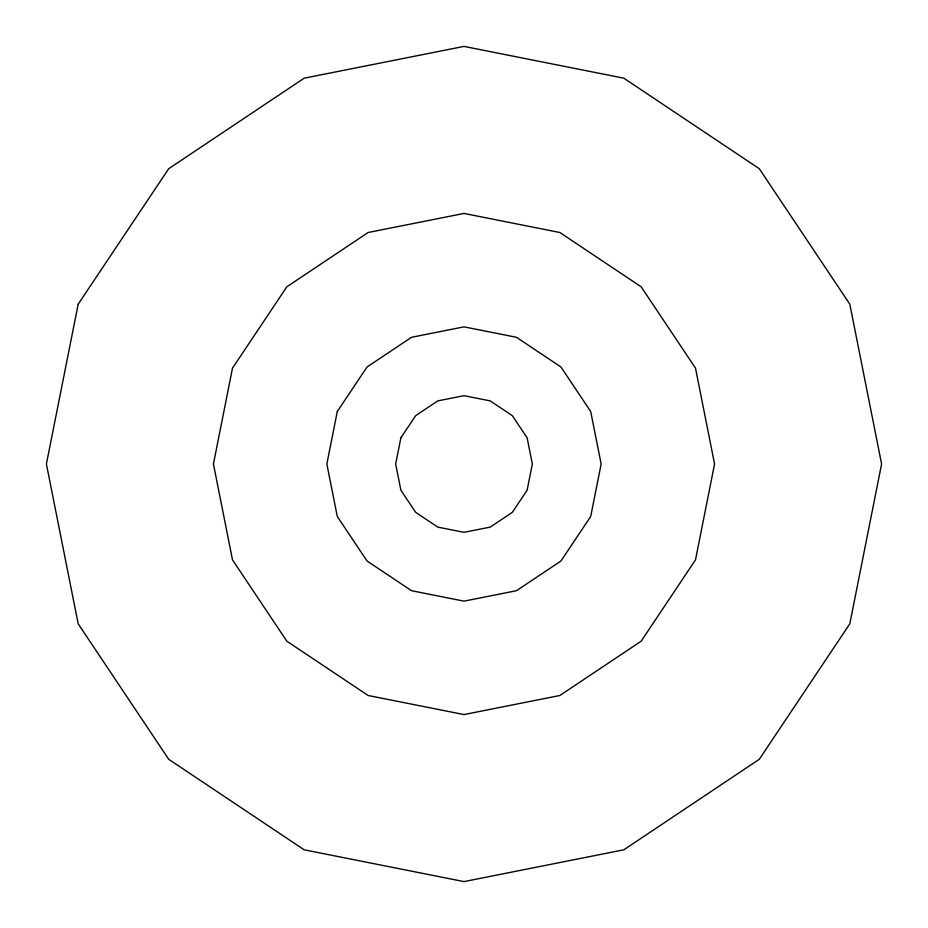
<?xml version="1.0" encoding="UTF-8"?>
<svg xmlns="http://www.w3.org/2000/svg" width="928" height="928" viewBox="0 0 928 928"><rect width="100%" height="100%" fill="white"/><g stroke="black" fill="none" stroke-linecap="round" stroke-linejoin="round"><path stroke-width="1.39" d="M78.184 304.187L46.4 464L78.184 623.813L168.71 759.29L304.187 849.816L464 881.6L623.813 849.816L759.29 759.29L849.816 623.813L881.6 464L849.816 304.187L759.29 168.71L623.813 78.184L464 46.4L304.187 78.184L168.71 168.71L78.184 304.187M232.51 368.114L213.44 464L232.51 559.886L286.822 641.178L368.114 695.49L464 714.56L559.886 695.49L641.178 641.178L695.49 559.886L714.56 464L695.49 368.114L641.178 286.822L559.886 232.51L464 213.44L368.114 232.51L286.822 286.822L232.51 368.114M337.293 411.522L326.853 464L337.293 516.478L367.024 560.976L411.522 590.707L464 601.147L516.478 590.707L560.976 560.976L590.707 516.478L601.147 464L590.707 411.522L560.976 367.024L516.478 337.293L464 326.853L411.522 337.293L367.024 367.024L337.293 411.522M400.873 437.854L395.664 464L400.873 490.146L415.674 512.326L437.854 527.127L464 532.336L490.146 527.127L512.326 512.326L527.127 490.146L532.336 464L527.127 437.854L512.326 415.674L490.146 400.873L464 395.664L437.854 400.873L415.674 415.674L400.873 437.854"/></g></svg>
